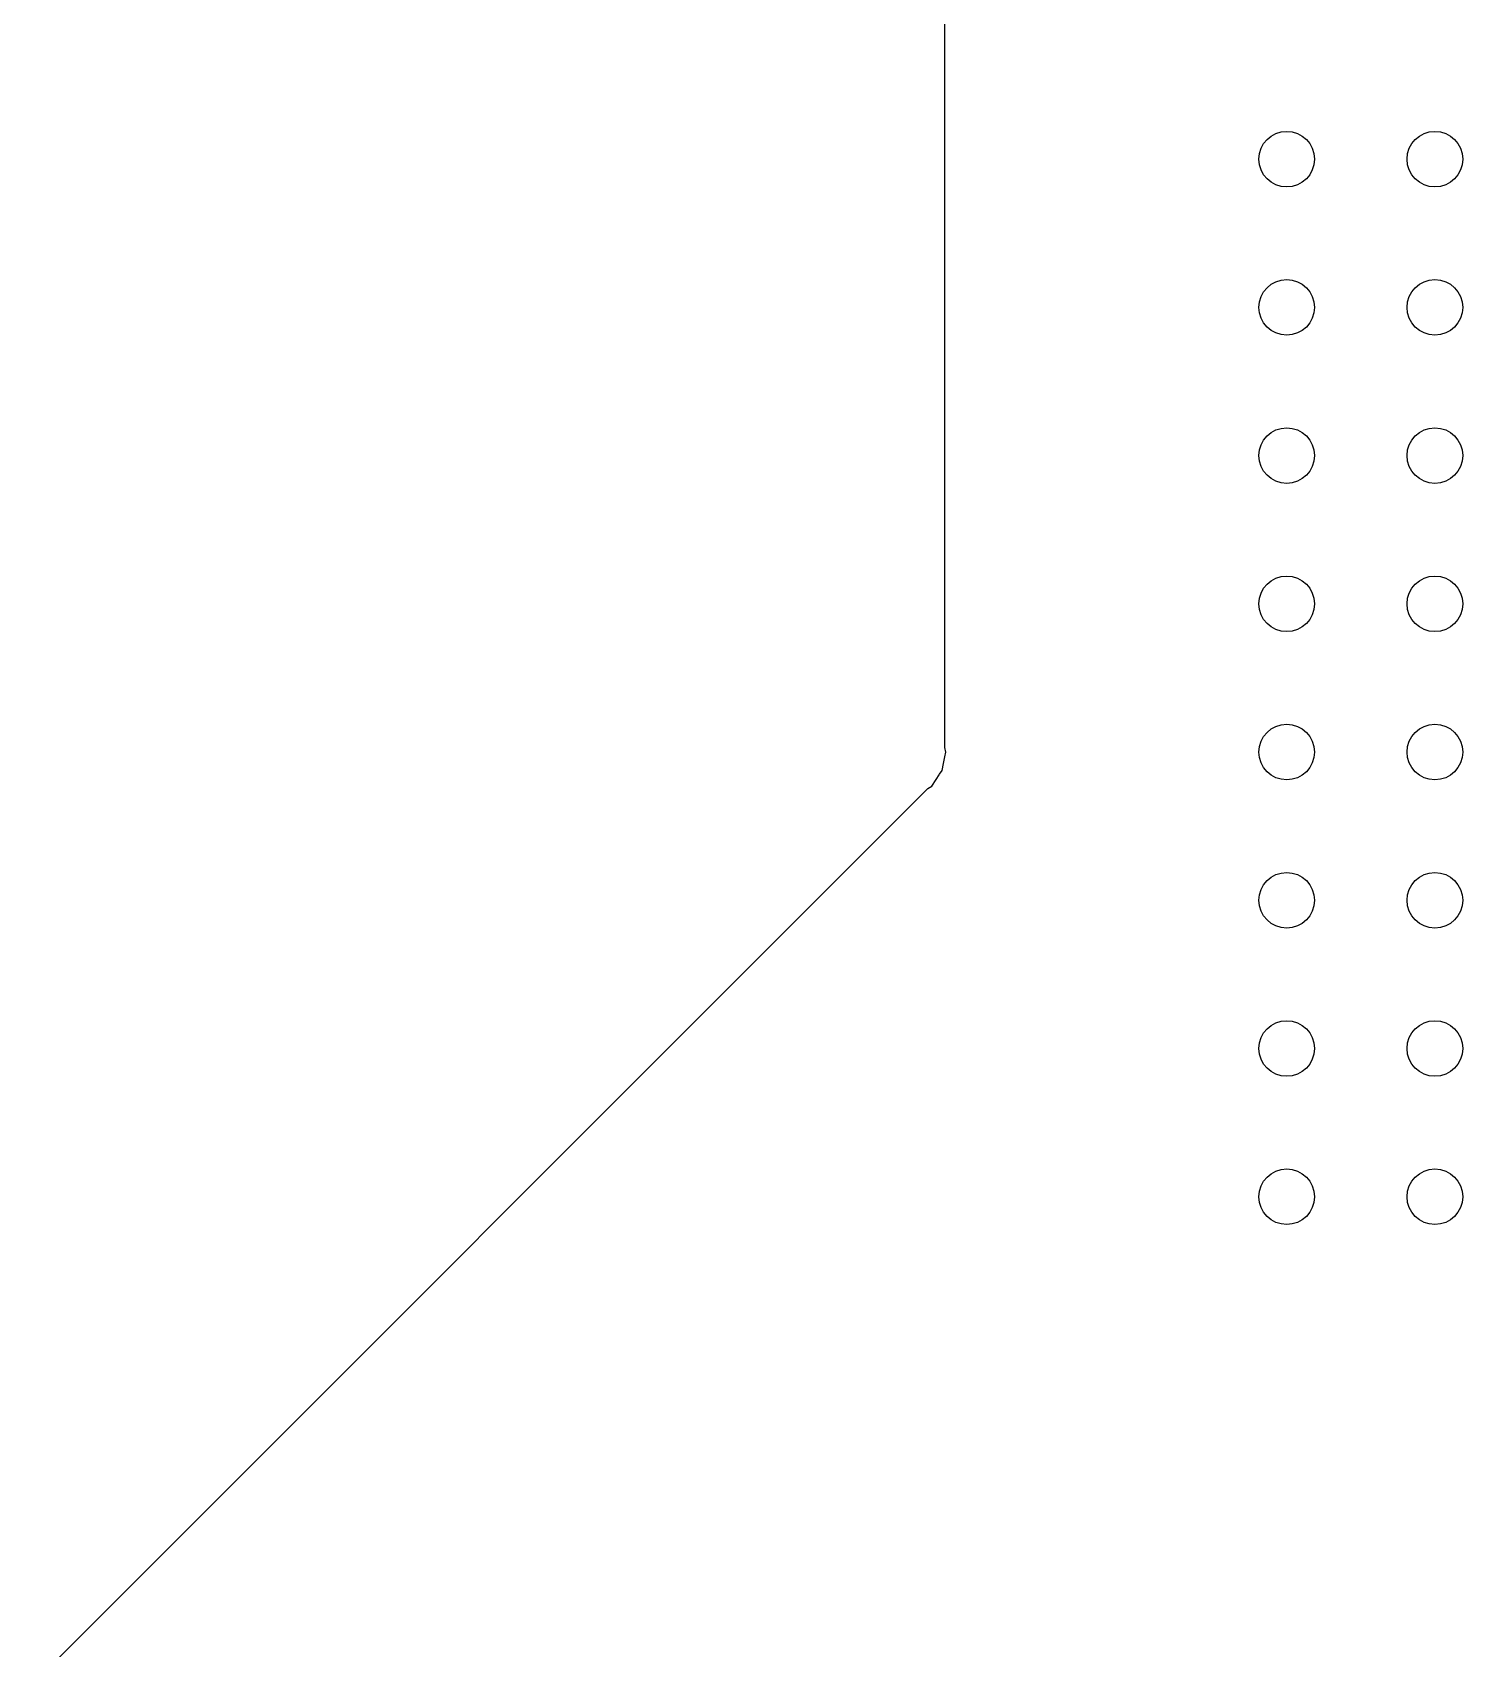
# Model space of a CAD drawing. Extents: x 0.99 to 4.24, y -7.27 to -4.02.
# Drawn here: x 0.9972 to 1.3012, y -5.7811 to -5.4376 of the extents above; entities that cross this region are included whole.
import ezdxf

# ---------------------------------------------------------------- set-up
doc = ezdxf.new("R2010")
doc.units = 0
doc.header["$MEASUREMENT"] = 0
doc.layers.add('BLACK', color=7, linetype='CONTINUOUS')

msp = doc.modelspace()

# ---------------------------------------------------------------- linework, layer by layer
at = {"layer": 'BLACK', "linetype": 'CONTINUOUS'}
for p, q in [((1.19112, -5.58858), (1.19112, -5.3882)), ((1.19113, -5.58863), (1.19112, -5.58858)), ((1.19112, -5.59154), (1.19132, -5.59055)), ((1.19113, -5.58959), (1.19113, -5.58863)), ((1.19132, -5.59055), (1.19113, -5.58959)), ((1.19, -5.59528), (1.19054, -5.59446)), ((1.19054, -5.59446), (1.19084, -5.59296)), ((1.19084, -5.59296), (1.19112, -5.59154)), ((1.18751, -5.59832), (1.18833, -5.59777)), ((1.18833, -5.59777), (1.18927, -5.59637)), ((1.18927, -5.59637), (1.18993, -5.59537)), ((1.18993, -5.59537), (1.19, -5.59528)), ((1.19, -5.59528), (1.19, -5.59528)), ((0.99719, -5.78863), (1.1868, -5.59903)), ((1.1868, -5.59903), (1.18683, -5.599)), ((1.18683, -5.599), (1.18751, -5.59832))]:
    msp.add_line(p, q, dxfattribs=at)
at = {"layer": 'BLACK'}
for centre in [(1.26378, -5.46457), (1.29528, -5.46457), (1.26378, -5.49606), (1.29528, -5.49606), (1.26378, -5.52756), (1.29528, -5.52756), (1.26378, -5.55906), (1.29528, -5.55906), (1.26378, -5.59055), (1.29528, -5.59055), (1.26378, -5.62205), (1.29528, -5.62205), (1.26378, -5.65354), (1.29528, -5.65354), (1.26378, -5.68504), (1.29528, -5.68504)]:
    msp.add_circle(centre, 0.00591, dxfattribs=at)

doc.saveas('drawing.dxf')
